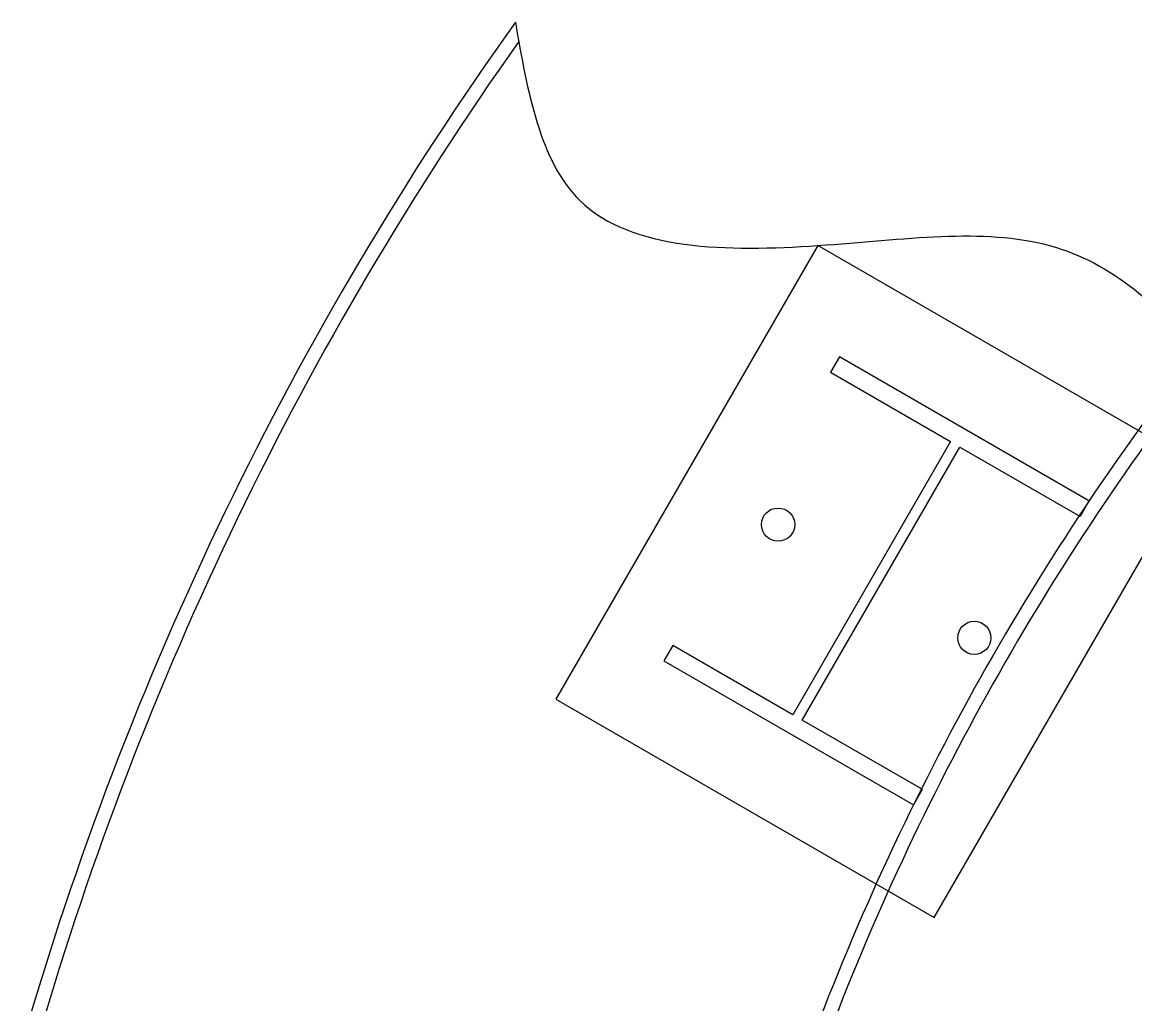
# Model space of a CAD drawing. Header units: metres. Extents: x 0 to 21025, y 0 to 14850.
# Drawn here: x 4838 to 5476, y 9365 to 9928 of the extents above; entities that cross this region are included whole.
import ezdxf

# ---------------------------------------------------------------- set-up
doc = ezdxf.new("R2010")
doc.units = ezdxf.units.M
doc.header["$LTSCALE"] = 25
doc.linetypes.add('HIDDEN2', pattern=[4.7625, 3.175, -1.5875])
for name, color, linetype in [('SDM', 7, 'Continuous'), ('SL1', 8, 'Continuous'), ('ST1', 7, 'HIDDEN2')]:
    doc.layers.add(name, color=color, linetype=linetype)

msp = doc.modelspace()

# ---------------------------------------------------------------- linework, layer by layer
at = {"layer": 'SDM'}
msp.add_open_spline([(5120.621, 9927.501), (5127.624, 9887.696), (5143.567, 9797.079), (5295.52, 9795.66), (5430.816, 9816.671), (5490.521, 9765.227), (5515.676, 9732.147)], degree=3, knots=[0, 0, 0, 0, 108.6107947, 247.2525571, 379.9261803, 503.0632075, 503.0632075, 503.0632075, 503.0632075], dxfattribs=at)
at = {"layer": 'SL1'}
for p, q in [((5293.872, 9799.676), (5143.872, 9539.868)), ((5510.378, 9674.676), (5293.872, 9799.676)), ((5449.044, 9653.443), (5306.15, 9735.943)), ((5301.05, 9727.109), (5369.813, 9687.409)), ((5369.813, 9687.409), (5279.513, 9531.005)), ((5284.882, 9527.905), (5375.182, 9684.309)), ((5375.182, 9684.309), (5443.409, 9644.919)), ((5360.378, 9414.868), (5510.378, 9674.676)), ((5448.822, 9653.058), (5443.944, 9644.609)), ((5448.822, 9653.058), (5449.044, 9653.443)), ((5443.944, 9644.609), (5443.409, 9644.919)), ((5210.75, 9570.705), (5205.65, 9561.872)), ((5279.513, 9531.005), (5210.75, 9570.705)), ((5205.65, 9561.872), (5348.544, 9479.372)), ((5143.872, 9539.868), (5360.378, 9414.868)), ((5353.086, 9488.528), (5284.882, 9527.905)), ((5353.644, 9488.205), (5348.544, 9479.372)), ((5353.086, 9488.528), (5353.644, 9488.205))]:
    msp.add_line(p, q, dxfattribs=at)
for centre in [(5271.062, 9639.896), (5383.407, 9575.033)]:
    msp.add_circle(centre, 9.5, dxfattribs=at)
for centre, radius, start, end in [((6679.759, 8813.884), 1916, 144.463607, 163.964491), ((6679.759, 8813.884), 1908, 144.699411, 163.77037), ((6701.759, 8813.884), 1508, 142.175773, 159.737021), ((6701.759, 8813.884), 1500, 142.253, 159.624168)]:
    msp.add_arc(centre, radius, start, end, dxfattribs=at)
at = {"layer": 'ST1'}
msp.add_line((5306.15, 9735.943), (5301.05, 9727.109), dxfattribs=at)

doc.saveas('drawing.dxf')
